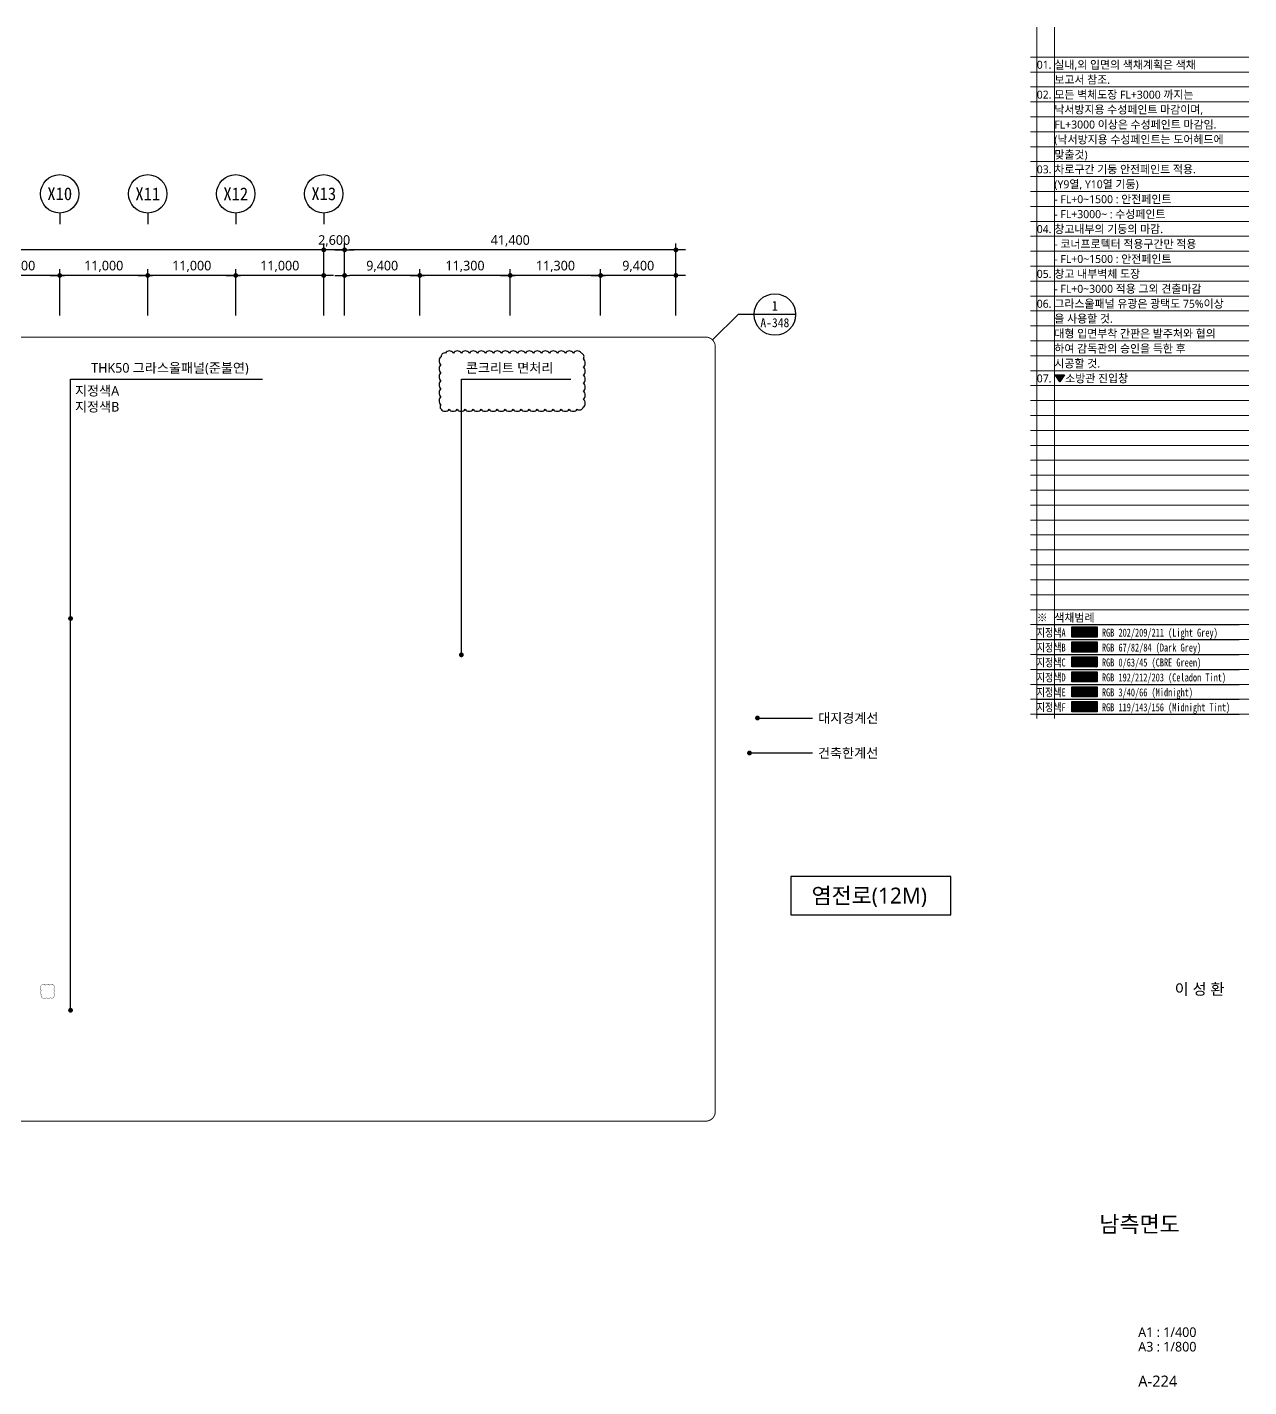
# Model space of a CAD drawing. Header units: millimetres. Extents: x 6178 to 1332178, y 1007012 to 1184858.
# Drawn here: x 1179513 to 1332178, y 1014927 to 1184858 of the extents above; entities that cross this region are included whole.
import ezdxf
from ezdxf.enums import TextEntityAlignment as Align

# ---------------------------------------------------------------- set-up
doc = ezdxf.new("R2010")
doc.units = ezdxf.units.MM
doc.linetypes.add('DASHDOTX2', pattern=[2, 1, -0.5, 0, -0.5])
for name, color, linetype, lineweight in [('A-AXIS-BUBL', 7, 'Continuous', 25), ('A-BORD-TEXT', 3, 'Continuous', 25), ('A-DIMS', 7, 'Continuous', 25), ('A-MKXS-LEAD', 7, 'Continuous', 25), ('A-MKXS-MAK2', 3, 'DASHDOTX2', 25), ('A-MKXS-TEXT1', 3, 'Continuous', 25), ('A-MKXS-TEXT2', 7, 'Continuous', 25), ('A-XXXX-TXT2', 3, 'Continuous', 25), ('REV-202205', 20, 'Continuous', 25)]:
    doc.layers.add(name, color=color, linetype=linetype, lineweight=lineweight)
doc.layers.add('A-XXXX-NPLT', color=144, linetype='Continuous', lineweight=15, plot=False)
doc.layers.add('DIM', color=7, linetype='Continuous')
doc.layers.add('입면색상', color=7, linetype='Continuous')
doc.styles.add('HY울릉도L', font='')
doc.styles.add('돋움체', font='')
doc.styles.add('맑은 고딕', font='malgun.ttf')
doc.styles.add('맑은고딕', font='malgun.ttf')
doc.styles.get('HY울릉도L').set_extended_font_data('HYwulM')
doc.styles.get('돋움체').set_extended_font_data('DotumChe')
doc.dimstyles.new('CDIM', dxfattribs={"dimtxt": 3, "dimasz": 1.5, "dimexe": 2, "dimexo": 1, "dimgap": 1, "dimtad": 1, "dimdec": 0, "dimrnd": 0.5, "dimzin": 0, "dimdsep": 32, "dimlunit": 6, "dimtxsty": 'HY울릉도L', "dimblk1": '_CIDOT', "dimblk2": '_CIDOT', "dimsah": 1, "dimcen": 5.5, "dimclrd": 2, "dimclre": 2, "dimclrt": 7, "dimadec": 0, "dimazin": 0, "dimtfac": 1, "dimtdec": 0, "dimtix": 1, "dimtmove": 2, "dimatfit": 1, "dimldrblk": '_CIDOT', "dimfxl": 1, "dimtolj": 1, "dimtzin": 0, "dimlwd": -1, "dimarcsym": 0})

# ---------------------------------------------------------------- blocks, each defined once
blk = doc.blocks.new('_CIDOT')
at = {"color": 0, "linetype": 'ByBlock'}
blk.add_line((2, 0), (-1, 0), dxfattribs=at)
at = {"color": 0, "linetype": 'ByBlock', "const_width": 0.5}
blk.add_lwpolyline([(-0.25, 0, 1), (0.25, 0, 1)], format="xyb", close=True, dxfattribs=at)
blk = doc.blocks.new('*D26')
at = {"layer": 'A-DIMS', "lineweight": -2, "transparency": 16777216}
for p, q in [((1084578, 1148828), (1084578, 1157828)), ((1216578, 1148828), (1216578, 1157828))]:
    blk.add_line(p, q, dxfattribs=at)
at = {"layer": 'A-DIMS', "transparency": 16777216}
blk.add_line((1215978, 1157028), (1085178, 1157028), dxfattribs=at)
at = {"layer": 'A-DIMS', "transparency": 16777216, "xscale": 600, "yscale": 600, "zscale": 600}
for p, rotation in [((1084578, 1157028), 179.9999999999026), ((1216578, 1157028), 359.9999999999026)]:
    blk.add_blockref('_CIDOT', p, dxfattribs=dict(at, rotation=rotation))
at = {"layer": 'A-DIMS', "color": 3, "transparency": 16777216, "insert": (1150578, 1158152), "char_height": 1200, "attachment_point": 5, "style": '맑은고딕'}
blk.add_mtext('\\A1;132,000', dxfattribs=at)
blk = doc.blocks.new('*D35')
at = {"layer": 'A-DIMS', "lineweight": -2, "transparency": 16777216}
for p, q in [((1172578, 1148828), (1172578, 1154628)), ((1183578, 1148828), (1183578, 1154628))]:
    blk.add_line(p, q, dxfattribs=at)
at = {"layer": 'A-DIMS', "transparency": 16777216}
blk.add_line((1182978, 1153828), (1173178, 1153828), dxfattribs=at)
at = {"layer": 'A-DIMS', "transparency": 16777216, "xscale": 600, "yscale": 600, "zscale": 600}
for p, rotation in [((1172578, 1153828), 179.9999999992675), ((1183578, 1153828), 359.9999999992675)]:
    blk.add_blockref('_CIDOT', p, dxfattribs=dict(at, rotation=rotation))
at = {"layer": 'A-DIMS', "color": 3, "transparency": 16777216, "insert": (1178078, 1154952), "char_height": 1200, "attachment_point": 5, "style": '맑은고딕'}
blk.add_mtext('\\A1;11,000', dxfattribs=at)
blk = doc.blocks.new('*D36')
at = {"layer": 'A-DIMS', "lineweight": -2, "transparency": 16777216}
for p, q in [((1183578, 1148828), (1183578, 1154628)), ((1194578, 1148828), (1194578, 1154628))]:
    blk.add_line(p, q, dxfattribs=at)
at = {"layer": 'A-DIMS', "transparency": 16777216}
blk.add_line((1193978, 1153828), (1184178, 1153828), dxfattribs=at)
at = {"layer": 'A-DIMS', "transparency": 16777216, "xscale": 600, "yscale": 600, "zscale": 600}
for p, rotation in [((1183578, 1153828), 179.9999999992675), ((1194578, 1153828), 359.9999999992675)]:
    blk.add_blockref('_CIDOT', p, dxfattribs=dict(at, rotation=rotation))
at = {"layer": 'A-DIMS', "color": 3, "transparency": 16777216, "insert": (1189078, 1154952), "char_height": 1200, "attachment_point": 5, "style": '맑은고딕'}
blk.add_mtext('\\A1;11,000', dxfattribs=at)
blk = doc.blocks.new('*D37')
at = {"layer": 'A-DIMS', "lineweight": -2, "transparency": 16777216}
for p, q in [((1194578, 1148828), (1194578, 1154628)), ((1205578, 1148828), (1205578, 1154628))]:
    blk.add_line(p, q, dxfattribs=at)
at = {"layer": 'A-DIMS', "transparency": 16777216}
blk.add_line((1204978, 1153828), (1195178, 1153828), dxfattribs=at)
at = {"layer": 'A-DIMS', "transparency": 16777216, "xscale": 600, "yscale": 600, "zscale": 600}
for p, rotation in [((1194578, 1153828), 179.9999999992675), ((1205578, 1153828), 359.9999999992675)]:
    blk.add_blockref('_CIDOT', p, dxfattribs=dict(at, rotation=rotation))
at = {"layer": 'A-DIMS', "color": 3, "transparency": 16777216, "insert": (1200078, 1154952), "char_height": 1200, "attachment_point": 5, "style": '맑은고딕'}
blk.add_mtext('\\A1;11,000', dxfattribs=at)
blk = doc.blocks.new('*D38')
at = {"layer": 'A-DIMS', "lineweight": -2, "transparency": 16777216}
for p, q in [((1205578, 1148828), (1205578, 1154628)), ((1216578, 1148828), (1216578, 1154628))]:
    blk.add_line(p, q, dxfattribs=at)
at = {"layer": 'A-DIMS', "transparency": 16777216}
blk.add_line((1215978, 1153828), (1206178, 1153828), dxfattribs=at)
at = {"layer": 'A-DIMS', "transparency": 16777216, "xscale": 600, "yscale": 600, "zscale": 600}
for p, rotation in [((1205578, 1153828), 179.9999999992772), ((1216578, 1153828), 359.9999999992772)]:
    blk.add_blockref('_CIDOT', p, dxfattribs=dict(at, rotation=rotation))
at = {"layer": 'A-DIMS', "color": 3, "transparency": 16777216, "insert": (1211078, 1154952), "char_height": 1200, "attachment_point": 5, "style": '맑은고딕'}
blk.add_mtext('\\A1;11,000', dxfattribs=at)
blk = doc.blocks.new('*D39')
at = {"layer": 'A-DIMS', "lineweight": -2, "transparency": 16777216}
for p, q in [((1216578, 1148828), (1216578, 1157828)), ((1219178, 1148828), (1219178, 1157828))]:
    blk.add_line(p, q, dxfattribs=at)
at = {"layer": 'A-DIMS', "transparency": 16777216}
for p, q in [((1215978, 1157028), (1215378, 1157028)), ((1219178, 1157028), (1216578, 1157028)), ((1219778, 1157028), (1220378, 1157028))]:
    blk.add_line(p, q, dxfattribs=at)
at = {"layer": 'A-DIMS', "transparency": 16777216, "xscale": 600, "yscale": 600, "zscale": 600}
for p, rotation in [((1216578, 1157028), 359.9999999950539), ((1219178, 1157028), 179.9999999950539)]:
    blk.add_blockref('_CIDOT', p, dxfattribs=dict(at, rotation=rotation))
at = {"layer": 'A-DIMS', "color": 3, "transparency": 16777216, "insert": (1217878, 1158149), "char_height": 1200, "attachment_point": 5, "rotation": 360, "style": '맑은고딕'}
blk.add_mtext('\\A1;2,600', dxfattribs=at)
blk = doc.blocks.new('*D40')
at = {"layer": 'A-DIMS', "lineweight": -2, "transparency": 16777216}
for p, q in [((1219178, 1148828), (1219178, 1154628)), ((1228578, 1148828), (1228578, 1154628))]:
    blk.add_line(p, q, dxfattribs=at)
at = {"layer": 'A-DIMS', "transparency": 16777216}
blk.add_line((1227978, 1153828), (1219778, 1153828), dxfattribs=at)
at = {"layer": 'A-DIMS', "transparency": 16777216, "xscale": 600, "yscale": 600, "zscale": 600}
for p, rotation in [((1219178, 1153828), 179.9999999991542), ((1228578, 1153828), 359.9999999991542)]:
    blk.add_blockref('_CIDOT', p, dxfattribs=dict(at, rotation=rotation))
at = {"layer": 'A-DIMS', "color": 3, "transparency": 16777216, "insert": (1223878, 1154949), "char_height": 1200, "attachment_point": 5, "style": '맑은고딕'}
blk.add_mtext('\\A1;9,400', dxfattribs=at)
blk = doc.blocks.new('*D41')
at = {"layer": 'A-DIMS', "lineweight": -2, "transparency": 16777216}
for p, q in [((1228578, 1148828), (1228578, 1154628)), ((1239878, 1148828), (1239878, 1154628))]:
    blk.add_line(p, q, dxfattribs=at)
at = {"layer": 'A-DIMS', "transparency": 16777216}
blk.add_line((1239278, 1153828), (1229178, 1153828), dxfattribs=at)
at = {"layer": 'A-DIMS', "transparency": 16777216, "xscale": 600, "yscale": 600, "zscale": 600, "rotation": 180}
blk.add_blockref('_CIDOT', (1228578, 1153828), dxfattribs=at)
at = {"layer": 'A-DIMS', "transparency": 16777216, "xscale": 600, "yscale": 600, "zscale": 600}
blk.add_blockref('_CIDOT', (1239878, 1153828), dxfattribs=at)
at = {"layer": 'A-DIMS', "color": 3, "transparency": 16777216, "insert": (1234228, 1154952), "char_height": 1200, "attachment_point": 5, "style": '맑은고딕'}
blk.add_mtext('\\A1;11,300', dxfattribs=at)
blk = doc.blocks.new('*D42')
at = {"layer": 'A-DIMS', "lineweight": -2, "transparency": 16777216}
for p, q in [((1239878, 1148828), (1239878, 1154628)), ((1251178, 1148828), (1251178, 1154628))]:
    blk.add_line(p, q, dxfattribs=at)
at = {"layer": 'A-DIMS', "transparency": 16777216}
blk.add_line((1250578, 1153828), (1240478, 1153828), dxfattribs=at)
at = {"layer": 'A-DIMS', "transparency": 16777216, "xscale": 600, "yscale": 600, "zscale": 600}
for p, rotation in [((1239878, 1153828), 179.9999999992869), ((1251178, 1153828), 359.999999999287)]:
    blk.add_blockref('_CIDOT', p, dxfattribs=dict(at, rotation=rotation))
at = {"layer": 'A-DIMS', "color": 3, "transparency": 16777216, "insert": (1245528, 1154952), "char_height": 1200, "attachment_point": 5, "style": '맑은고딕'}
blk.add_mtext('\\A1;11,300', dxfattribs=at)
blk = doc.blocks.new('*D43')
at = {"layer": 'A-DIMS', "lineweight": -2, "transparency": 16777216}
for p, q in [((1219178, 1148828), (1219178, 1157828)), ((1260578, 1148828), (1260578, 1157828))]:
    blk.add_line(p, q, dxfattribs=at)
at = {"layer": 'A-DIMS', "transparency": 16777216}
blk.add_line((1259978, 1157028), (1219778, 1157028), dxfattribs=at)
at = {"layer": 'A-DIMS', "transparency": 16777216, "xscale": 600, "yscale": 600, "zscale": 600, "rotation": 180}
blk.add_blockref('_CIDOT', (1219178, 1157028), dxfattribs=at)
at = {"layer": 'A-DIMS', "transparency": 16777216, "xscale": 600, "yscale": 600, "zscale": 600}
blk.add_blockref('_CIDOT', (1260578, 1157028), dxfattribs=at)
at = {"layer": 'A-DIMS', "color": 3, "transparency": 16777216, "insert": (1239878, 1158152), "char_height": 1200, "attachment_point": 5, "style": '맑은고딕'}
blk.add_mtext('\\A1;41,400', dxfattribs=at)
blk = doc.blocks.new('*D44')
at = {"layer": 'A-DIMS', "lineweight": -2, "transparency": 16777216}
for p, q in [((1251178, 1148828), (1251178, 1154628)), ((1260578, 1148828), (1260578, 1154628))]:
    blk.add_line(p, q, dxfattribs=at)
at = {"layer": 'A-DIMS', "transparency": 16777216}
blk.add_line((1259978, 1153828), (1251778, 1153828), dxfattribs=at)
at = {"layer": 'A-DIMS', "transparency": 16777216, "xscale": 600, "yscale": 600, "zscale": 600}
for p, rotation in [((1251178, 1153828), 179.9999999991542), ((1260578, 1153828), 359.9999999991542)]:
    blk.add_blockref('_CIDOT', p, dxfattribs=dict(at, rotation=rotation))
at = {"layer": 'A-DIMS', "color": 3, "transparency": 16777216, "insert": (1255878, 1154949), "char_height": 1200, "attachment_point": 5, "style": '맑은고딕'}
blk.add_mtext('\\A1;9,400', dxfattribs=at)
blk = doc.blocks.new('NOTE(220317)')
at = {"layer": 'A-XXXX-NPLT'}
for p, q in [((1010649.8, 179732.7), (1010649.8, 175412.7)), ((1010759.8, 179732.7), (1010759.8, 175412.7)), ((1010609.8, 179546.1), (1011974.8, 179546.1)), ((1010609.8, 179452.7), (1011974.8, 179452.7)), ((1010609.8, 179359.4), (1011974.8, 179359.4)), ((1010609.8, 179266.1), (1011974.8, 179266.1)), ((1010609.8, 179172.7), (1011974.8, 179172.7)), ((1010609.8, 179079.4), (1011974.8, 179079.4)), ((1010609.8, 178986.1), (1011974.8, 178986.1)), ((1010609.8, 178892.7), (1011974.8, 178892.7)), ((1010609.8, 178799.4), (1011974.8, 178799.4)), ((1010609.8, 178706.1), (1011974.8, 178706.1)), ((1010609.8, 178612.7), (1011974.8, 178612.7)), ((1010609.8, 178519.4), (1011974.8, 178519.4)), ((1010609.8, 178426.1), (1011974.8, 178426.1)), ((1010609.8, 178332.7), (1011974.8, 178332.7)), ((1010609.8, 178239.4), (1011974.8, 178239.4)), ((1010609.8, 178146.1), (1011974.8, 178146.1)), ((1010609.8, 178052.7), (1011974.8, 178052.7)), ((1010609.8, 177959.4), (1011974.8, 177959.4)), ((1010609.8, 177866.1), (1011974.8, 177866.1)), ((1010609.8, 177772.7), (1011974.8, 177772.7)), ((1010609.8, 177679.4), (1011974.8, 177679.4)), ((1010609.8, 177586.1), (1011974.8, 177586.1)), ((1010609.8, 177492.7), (1011974.8, 177492.7)), ((1010609.8, 177399.4), (1011974.8, 177399.4)), ((1010609.8, 177306.1), (1011974.8, 177306.1)), ((1010609.8, 177212.7), (1011974.8, 177212.7)), ((1010609.8, 177119.4), (1011974.8, 177119.4)), ((1010609.8, 177026.1), (1011974.8, 177026.1)), ((1010609.8, 176932.7), (1011974.8, 176932.7)), ((1010609.8, 176839.4), (1011974.8, 176839.4)), ((1010609.8, 176746.1), (1011974.8, 176746.1)), ((1010609.8, 176652.7), (1011974.8, 176652.7)), ((1010609.8, 176559.4), (1011974.8, 176559.4)), ((1010609.8, 176466.1), (1011974.8, 176466.1)), ((1010609.8, 176372.7), (1011974.8, 176372.7)), ((1010609.8, 176279.4), (1011974.8, 176279.4)), ((1010609.8, 176186.1), (1011974.8, 176186.1)), ((1010609.8, 176092.7), (1011974.8, 176092.7)), ((1010609.8, 175999.4), (1011974.8, 175999.4)), ((1010609.8, 175906.1), (1011974.8, 175906.1)), ((1010609.8, 175812.7), (1011974.8, 175812.7)), ((1010609.8, 175719.4), (1011974.8, 175719.4)), ((1010609.8, 175626.1), (1011974.8, 175626.1)), ((1010609.8, 175532.7), (1011974.8, 175532.7)), ((1010609.8, 175439.4), (1011974.8, 175439.4))]:
    blk.add_line(p, q, dxfattribs=at)
blk = doc.blocks.new('NOTE_입면도')
at = {"true_color": 0xed1f24}
h = blk.add_hatch(color=240, dxfattribs=at)
h.dxf.hatch_style = 1
h.paths.add_polyline_path([(7648.7, 4003.8), (7663.7, 4026.3), (7633.7, 4026.3)])
at = {"layer": '입면색상', "true_color": 0xcad1d3}
h = blk.add_hatch(dxfattribs=at)
h.set_pattern_fill('벽돌단면', color=254, scale=0.525)
h.set_pattern_definition([(45, (7565.133, -1630.13406), (-0.371231063, 0.371231063), [])])
h.paths.add_polyline_path([(7686.5, 3238.1), (7765.3, 3238.1), (7765.3, 3206.6), (7686.5, 3206.6)])
at = {"layer": '입면색상', "true_color": 0x435254}
h = blk.add_hatch(dxfattribs=at)
h.set_pattern_fill('벽돌단면', color=251, scale=0.75)
h.set_pattern_definition([(45, (7565.133, -1676.80073), (-0.371231063, 0.371231063), [])])
h.paths.add_polyline_path([(7686.5, 3191.4), (7765.3, 3191.4), (7765.3, 3159.9), (7686.5, 3159.9)])
at = {"layer": '입면색상', "true_color": 0x003f2d}
h = blk.add_hatch(dxfattribs=at)
h.set_pattern_fill('벽돌단면', color=118, scale=0.75)
h.set_pattern_definition([(45, (7565.133, -1723.4674), (-0.371231063, 0.371231063), [])])
h.paths.add_polyline_path([(7686.5, 3144.8), (7765.3, 3144.8), (7765.3, 3113.3), (7686.5, 3113.3)])
at = {"layer": '입면색상', "true_color": 0xc0d4cb}
h = blk.add_hatch(dxfattribs=at)
h.set_pattern_fill('벽돌단면', color=9, scale=0.75)
h.set_pattern_definition([(45, (7565.133, -1770.13406), (-0.371231063, 0.371231063), [])])
h.paths.add_polyline_path([(7686.5, 3098.1), (7765.3, 3098.1), (7765.3, 3066.6), (7686.5, 3066.6)])
at = {"layer": '입면색상', "true_color": 0x032842}
h = blk.add_hatch(dxfattribs=at)
h.set_pattern_fill('벽돌단면', color=158, scale=0.75)
h.set_pattern_definition([(45, (7565.133, -1816.80073), (-0.371231063, 0.371231063), [])])
h.paths.add_polyline_path([(7686.5, 3051.4), (7765.3, 3051.4), (7765.3, 3019.9), (7686.5, 3019.9)])
at = {"layer": '입면색상', "true_color": 0x778f9c}
h = blk.add_hatch(dxfattribs=at)
h.set_pattern_fill('벽돌단면', color=252, scale=0.75)
h.set_pattern_definition([(45, (7565.133, -1863.4674), (-0.371231063, 0.371231063), [])])
h.paths.add_polyline_path([(7686.5, 3004.8), (7765.3, 3004.8), (7765.3, 2973.3), (7686.5, 2973.3)])
at = {"color": 240, "true_color": 0xed1f24}
blk.add_lwpolyline([(7663.7, 4026.3), (7648.7, 4003.8), (7633.7, 4026.3), (7663.7, 4026.3)], dxfattribs=at)
for points in [[(7576.5, 3245.6), (8209, 3245.6)], [(7576.5, 3198.9), (8209, 3198.9)], [(7576.5, 3152.3), (8209, 3152.3)], [(7576.5, 3105.6), (8209, 3105.6)], [(7576.5, 3058.9), (8209, 3058.9)], [(7576.5, 3012.3), (8209, 3012.3)], [(7576.5, 2965.6), (8209, 2965.6)]]:
    blk.add_lwpolyline(points)
at = {"layer": 'DIM'}
for points in [[(7686.5, 3238.1), (7765.3, 3238.1), (7765.3, 3206.6), (7686.5, 3206.6)], [(7686.5, 3191.4), (7765.3, 3191.4), (7765.3, 3159.9), (7686.5, 3159.9)], [(7686.5, 3144.8), (7765.3, 3144.8), (7765.3, 3113.3), (7686.5, 3113.3)], [(7686.5, 3098.1), (7765.3, 3098.1), (7765.3, 3066.6), (7686.5, 3066.6)], [(7686.5, 3051.4), (7765.3, 3051.4), (7765.3, 3019.9), (7686.5, 3019.9)], [(7686.5, 3004.8), (7765.3, 3004.8), (7765.3, 2973.3), (7686.5, 2973.3)]]:
    blk.add_lwpolyline(points, close=True, dxfattribs=at)
at = {"layer": '입면색상'}
for points in [[(7686.5, 3238.1), (7765.3, 3238.1), (7765.3, 3206.6), (7686.5, 3206.6)], [(7686.5, 3191.4), (7765.3, 3191.4), (7765.3, 3159.9), (7686.5, 3159.9)], [(7686.5, 3144.8), (7765.3, 3144.8), (7765.3, 3113.3), (7686.5, 3113.3)], [(7686.5, 3098.1), (7765.3, 3098.1), (7765.3, 3066.6), (7686.5, 3066.6)], [(7686.5, 3051.4), (7765.3, 3051.4), (7765.3, 3019.9), (7686.5, 3019.9)], [(7686.5, 3004.8), (7765.3, 3004.8), (7765.3, 2973.3), (7686.5, 2973.3)]]:
    blk.add_lwpolyline(points, close=True, dxfattribs=at)
at = {"layer": 'A-XXXX-TXT2', "style": '맑은 고딕'}
for s, p in [('01.', (7576.5, 4994.8)), ('실내,외 입면의 색채계획은 색채', (7631.5, 4994.8)), ('보고서 참조.', (7631.5, 4948.1)), ('02.', (7576.5, 4901.4)), ('모든 벽체도장 FL+3000 까지는', (7631.5, 4901.4)), ('낙서방지용 수성페인트 마감이며,', (7631.5, 4854.8)), ('FL+3000 이상은 수성페인트 마감임.', (7631.5, 4808.1)), ('(낙서방지용 수성페인트는 도어헤드에', (7631.5, 4761.4)), ('맞출것) ', (7631.5, 4713.9)), ('03.', (7576.5, 4668.1)), ('차로구간 기둥 안전페인트 적용.', (7631.5, 4668.1)), ('(Y9열, Y10열 기둥)', (7631.5, 4621.4)), ('- FL+0~1500 : 안전페인트', (7631.5, 4574.8)), ('- FL+3000~ : 수성페인트', (7631.5, 4528.1)), ('04.', (7576.5, 4481.4)), ('창고내부의 기둥의 마감.', (7631.5, 4481.4)), ('- 코너프로텍터 적용구간만 적용', (7631.5, 4434.8)), ('- FL+0~1500 : 안전페인트', (7631.5, 4388.1)), ('05.', (7576.5, 4341.4)), ('창고 내부벽체 도장', (7631.5, 4341.4)), ('- FL+0~3000 적용 그외 견출마감', (7631.5, 4294.8)), ('06.', (7576.5, 4248.1)), ('그라스울패널 유광은 광택도 75%%%이상', (7631.5, 4248.1)), ('을 사용할 것.', (7631.5, 4201.4)), ('대형 입면부착 간판은 발주처와 협의', (7631.5, 4154.8)), ('하여 감독관의 승인을 득한 후', (7631.5, 4108.1)), ('시공할 것. ', (7631.5, 4061.4)), ('07.', (7576.5, 4014.8)), ('    소방관 진입창', (7631.5, 4014.8)), ('※', (7576.5, 3267.2)), ('색채범례', (7631.5, 3267.2))]:
    blk.add_text(s, height=25, dxfattribs=at).set_placement(p, align=Align.MIDDLE_LEFT)
at = {"layer": 'A-XXXX-TXT2', "style": '돋움체', "width": 0.8}
for s, p in [('지정색A', (7576.5, 3220.5)), ('RGB 202/209/211 (Light Grey)', (7780.1, 3220.5)), ('지정색B', (7576.5, 3173.9)), ('RGB 67/82/84 (Dark Grey)', (7780.1, 3173.9)), ('지정색C', (7576.5, 3127.2)), ('RGB 0/63/45 (CBRE Green)', (7780.1, 3127.2)), ('지정색D', (7576.5, 3080.5)), ('RGB 192/212/203 (Celadon Tint)', (7780.1, 3080.5)), ('지정색E', (7576.5, 3033.9)), ('RGB 3/40/66 (Midnight)', (7780.1, 3033.9)), ('지정색F', (7576.5, 2987.2)), ('RGB 119/143/156 (Midnight Tint)', (7780.1, 2987.2))]:
    blk.add_text(s, height=25, dxfattribs=at).set_placement(p, align=Align.MIDDLE_LEFT)

msp = doc.modelspace()

# ---------------------------------------------------------------- linework, layer by layer
msp.add_lwpolyline([(1294928.9, 1078719.1), (1274928.9, 1078719.1), (1274928.9, 1073919.1), (1294928.9, 1073919.1)], close=True)
at = {"layer": 'A-AXIS-BUBL', "ltscale": 0.2}
for p, q in [((1183577.9, 1161628), (1183577.9, 1160228)), ((1194577.9, 1161628), (1194577.9, 1160228)), ((1205577.9, 1161628), (1205577.9, 1160228)), ((1216577.9, 1161628), (1216577.9, 1160228))]:
    msp.add_line(p, q, dxfattribs=at)
for centre in [(1183577.9, 1164028), (1194577.9, 1164028), (1205577.9, 1164028), (1216577.9, 1164028)]:
    msp.add_circle(centre, 2400, dxfattribs=at)
at = {"layer": 'A-MKXS-LEAD'}
for p, q in [((1270772.9, 1098514.4), (1277661.6, 1098514.4)), ((1269773.5, 1094144), (1277661.6, 1094144))]:
    msp.add_line(p, q, dxfattribs=at)
at = {"layer": 'A-MKXS-LEAD', "const_width": 300}
for points in [[(1185079.1, 1110954.7, -1), (1184779.1, 1110954.7, -1)], [(1233919.1, 1106412.5, -1), (1233619.1, 1106412.5, -1)], [(1270622.9, 1098514.4, 1), (1270922.9, 1098514.4, 1)], [(1269623.5, 1094144, 1), (1269923.5, 1094144, 1)], [(1185079.1, 1061995.1, -1), (1184779.1, 1061995.1, -1)]]:
    msp.add_lwpolyline(points, format="xyb", close=True, dxfattribs=at)
at = {"layer": 'A-MKXS-MAK2', "linetype": 'Continuous'}
for p, q in [((1268374.9, 1148946.1), (1265149.2, 1145776.5)), ((1275548.9, 1148946.1), (1268374.9, 1148946.1))]:
    msp.add_line(p, q, dxfattribs=at)
at = {"layer": 'A-MKXS-MAK2', "const_width": 120}
msp.add_lwpolyline([(1173777.9, 1146128), (1264300.7, 1146128, -0.41421356), (1265500.7, 1144928), (1265500.7, 1049328, -0.41421356), (1264300.7, 1048128), (1173777.9, 1048128, -0.41421356), (1172577.9, 1049328), (1172577.9, 1144928, -0.41421356)], format="xyb", close=True, dxfattribs=at)
at = {"layer": 'A-MKXS-MAK2', "linetype": 'Continuous'}
msp.add_circle((1272948.9, 1148946.1), 2600, dxfattribs=at)
at = {"layer": 'A-MKXS-TEXT2'}
for points in [[(1184929.1, 1061995.1), (1184929.1, 1140870.2), (1208929.1, 1140870.2)], [(1233769.1, 1106412.5), (1233769.1, 1140870.2), (1247470.4, 1140870.2)]]:
    msp.add_lwpolyline(points, dxfattribs=at)
at = {"layer": 'REV-202205'}
msp.add_lwpolyline([(1231245.3, 1137111.2, 0.52056705), (1232245.3, 1137111.2, 0.52056705), (1233245.3, 1137111.2, 0.52056705), (1234245.3, 1137111.2, 0.52056705), (1235245.3, 1137111.2, 0.52056705), (1236245.3, 1137111.2, 0.52056705), (1237245.3, 1137111.2, 0.52056705), (1238245.3, 1137111.2, 0.52056705), (1239245.3, 1137111.2, 0.52056705), (1240245.3, 1137111.2, 0.52056705), (1241245.3, 1137111.2, 0.52056705), (1242245.3, 1137111.2, 0.52056705), (1243245.3, 1137111.2, 0.52056705), (1244245.3, 1137111.2, 0.52056705), (1245245.3, 1137111.2, 0.52056705), (1246245.3, 1137111.2, 0.52056705), (1247245.3, 1137111.2, 0.52056705), (1248245.3, 1137111.2, 0.52056705), (1248995.5, 1137361, 0.52056705), (1248995.5, 1138361, 0.52056705), (1248995.5, 1139361, 0.52056705), (1248995.5, 1140361, 0.52056705), (1248995.5, 1141361, 0.52056705), (1248995.5, 1142361, 0.52056705), (1248995.5, 1143361, 0.52056705), (1248770.4, 1144135.9, 0.52056705), (1247770.4, 1144135.9, 0.52056705), (1246770.4, 1144135.9, 0.52056705), (1245770.4, 1144135.9, 0.52056705), (1244770.4, 1144135.9, 0.52056705), (1243770.4, 1144135.9, 0.52056705), (1242770.4, 1144135.9, 0.52056705), (1241770.4, 1144135.9, 0.52056705), (1240770.4, 1144135.9, 0.52056705), (1239770.4, 1144135.9, 0.52056705), (1238770.4, 1144135.9, 0.52056705), (1237770.4, 1144135.9, 0.52056705), (1236770.4, 1144135.9, 0.52056705), (1235770.4, 1144135.9, 0.52056705), (1234770.4, 1144135.9, 0.52056705), (1233770.4, 1144135.9, 0.52056705), (1232770.4, 1144135.9, 0.52056705), (1231770.4, 1144135.9, 0.52056705), (1231245.3, 1143661, 0.52056705), (1231245.3, 1142661, 0.52056705), (1231245.3, 1141661, 0.52056705), (1231245.3, 1140661, 0.52056705), (1231245.3, 1139661, 0.52056705), (1231245.3, 1138661, 0.52056705), (1231245.3, 1137661, 0.52056705)], format="xyb", close=True, dxfattribs=at)
at = {"layer": 'REV-202205', "const_width": 40}
msp.add_lwpolyline([(1181289.5, 1065115.3, -0.52056705), (1181789.5, 1065115.3, -0.52056705), (1182289.5, 1065115.3, -0.52056705), (1182789.5, 1065115.3, -0.52056705), (1182823.7, 1064649.5, -0.52056705), (1182823.7, 1064149.5, -0.52056705), (1182823.7, 1063649.5, -0.52056705), (1182404.4, 1063568.8, -0.52056705), (1181904.4, 1063568.8, -0.52056705), (1181404.4, 1063568.8, -0.52056705), (1181289.5, 1063953.9, -0.52056705), (1181289.5, 1064453.9, -0.52056705)], format="xyb", close=True, dxfattribs=at)

# ---------------------------------------------------------------- block references
for name, p, xscale, yscale, zscale in [('NOTE(220317)', (-18907318.2, -2409796.5), 19.99999985044256, 19.99999985044256, 19.99999985044256), ('NOTE_입면도', (1002617.9, 980368), 39.99999970088512, 39.99999970088512, 39.99999970088512)]:
    msp.add_blockref(name, p, dxfattribs=dict(xscale=xscale, yscale=yscale, zscale=zscale))

# ---------------------------------------------------------------- texts
at = {"layer": 'A-BORD-TEXT', "style": '맑은고딕'}
msp.add_text('이 성 환', height=1400, dxfattribs=at).set_placement((1329132.1, 1063936.9), align=Align.RIGHT)
msp.add_text('남측면도', height=2000, dxfattribs=at).set_placement((1318527.9, 1035258), align=Align.MIDDLE_CENTER)
for s, height, p in [('A1 : 1/400', 1200, (1318356.2, 1021155.5)), ('A3 : 1/800', 1200, (1318356.2, 1019341.6)), ('A-224', 1400, (1318356.2, 1014927))]:
    msp.add_text(s, height=height, dxfattribs=at).set_placement(p)
at = {"layer": 'A-MKXS-TEXT1', "style": '맑은고딕'}
msp.add_text('THK50 그라스울패널(준불연)', height=1200, dxfattribs=at).set_placement((1207194.9, 1142278.8), align=Align.MIDDLE_RIGHT)
for s, p in [('콘크리트 면처리', (1234329.8, 1142278.8)), ('지정색A', (1185489.8, 1139417.3)), ('지정색B', (1185489.8, 1137417.3)), ('대지경계선', (1278361.1, 1098514.4)), ('건축한계선', (1278339.8, 1094144))]:
    msp.add_text(s, height=1200, dxfattribs=at).set_placement(p, align=Align.MIDDLE_LEFT)
msp.add_text('염전로(12M)', height=2000, dxfattribs=at).set_placement((1284745.5, 1076319.1), align=Align.MIDDLE_CENTER)
at = {"layer": 'A-MKXS-TEXT2', "style": '돋움체'}
for s, height, p in [('1', 1200, (1272948.9, 1150048.4)), ('A-348', 1120, (1272948.9, 1147916.2))]:
    msp.add_text(s, height=height, dxfattribs=at).set_placement(p, align=Align.MIDDLE)
at = {"layer": 'A-XXXX-TXT2', "ltscale": 0.2, "style": '돋움체'}
for s, p in [('X10', (1183577.9, 1164028)), ('X11', (1194577.9, 1164028)), ('X12', (1205577.9, 1164028)), ('X13', (1216577.9, 1164028))]:
    msp.add_text(s, height=1600, dxfattribs=at).set_placement(p, align=Align.MIDDLE)

# ---------------------------------------------------------------- dimensions: what is measured, and where the dimension line sits
at = {"layer": 'A-DIMS'}
for p1, p2, distance, picture, middle in [((1216577.9, 1148428), (1084577.9, 1148428), -8600, '*D26', (1150577.9, 1158151.9)), ((1219177.9, 1148428), (1216577.9, 1148428), -8600, '*D39', (1217877.9, 1158148.7)), ((1260577.9, 1148428), (1219177.9, 1148428), -8600, '*D43', (1239877.9, 1158151.9)), ((1183577.9, 1148428), (1172577.9, 1148428), -5400, '*D35', (1178077.9, 1154951.9)), ((1194577.9, 1148428), (1183577.9, 1148428), -5400, '*D36', (1189077.9, 1154951.9)), ((1205577.9, 1148428), (1194577.9, 1148428), -5400, '*D37', (1200077.9, 1154951.9)), ((1216577.9, 1148428), (1205577.9, 1148428), -5400, '*D38', (1211077.9, 1154951.9)), ((1228577.9, 1148428), (1219177.9, 1148428), -5400, '*D40', (1223877.9, 1154948.7)), ((1239877.9, 1148428), (1228577.9, 1148428), -5400, '*D41', (1234227.9, 1154951.9)), ((1251177.9, 1148428), (1239877.9, 1148428), -5400, '*D42', (1245527.9, 1154951.9)), ((1260577.9, 1148428), (1251177.9, 1148428), -5400, '*D44', (1255877.9, 1154948.7))]:
    dim = msp.add_aligned_dim(p1=p1, p2=p2, distance=distance, dimstyle='CDIM', override={"dimscale": 400, "dimtxsty": '맑은고딕', "dimclrd": 256, "dimclre": 256, "dimclrt": 3}, dxfattribs=at)
    dim.commit()
    dim.dimension.update_dxf_attribs({"geometry": picture, "text_midpoint": middle})

doc.saveas('drawing.dxf')
